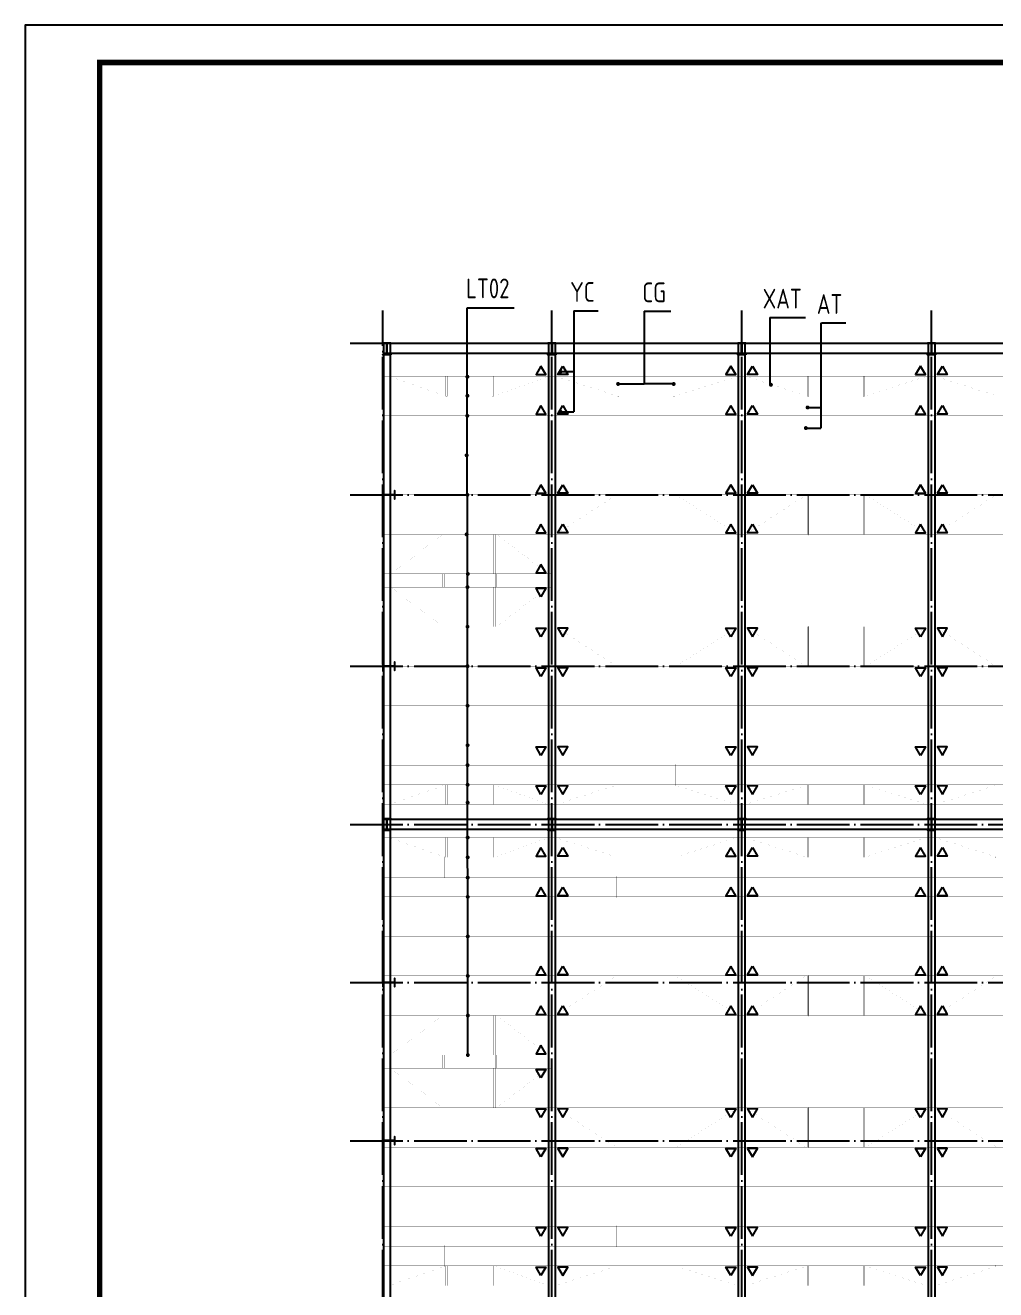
# Model space of a CAD drawing. Extents: x -33967 to 1773478, y -1022458 to -784650.
# Drawn here: x 1143760 to 1180574, y -986426 to -938458 of the extents above; entities that cross this region are included whole.
import ezdxf
from ezdxf.enums import TextEntityAlignment as Align

# ---------------------------------------------------------------- set-up
doc = ezdxf.new("R2010")
doc.units = 0
doc.header["$LTSCALE"] = 1000
doc.header["$MEASUREMENT"] = 0
doc.linetypes.add('DOTE', pattern=[2.42, 2, -0.2, 0.02, -0.2])
doc.layers.add('_0', color=7, linetype='Continuous', lineweight=25)
for name, color, linetype in [('AXIS', 3, 'Continuous'), ('DOTE', 1, 'DOTE'), ('GL', 150, 'Continuous'), ('GZ', 50, 'Continuous'), ('LT', 27, 'Continuous'), ('PUB_TITLE', 4, 'Continuous'), ('THIN', 7, 'Continuous')]:
    doc.layers.add(name, color=color, linetype=linetype)
doc.styles.add('TSSD_Norm', font='tssdeng.shx', dxfattribs={"bigfont": 'hztxt.shx'})

# ---------------------------------------------------------------- blocks, each defined once
blk = doc.blocks.new('钢柱2')
at = {"layer": 'GZ'}
blk.add_lwpolyline([(718423, -21049), (718123, -21049), (718123, -21039), (718266, -21039), (718270, -21034), (718270, -20614), (718266, -20609), (718123, -20609), (718123, -20599), (718423, -20599), (718423, -20609), (718280, -20609), (718276, -20614), (718276, -21034), (718280, -21039), (718423, -21039), (718423, -21049)], close=True, dxfattribs=at)
blk = doc.blocks.new('抗风柱2')
at = {"layer": 'GZ'}
blk.add_lwpolyline([(717928, -35162), (717928, -35462), (717938, -35462), (717938, -35319), (717943, -35315), (718363, -35315), (718368, -35319), (718368, -35462), (718378, -35462), (718378, -35162), (718368, -35162), (718368, -35305), (718364, -35309), (717943, -35309), (717938, -35305), (717938, -35162), (717928, -35162)], close=True, dxfattribs=at)

msp = doc.modelspace()

# ---------------------------------------------------------------- linework, layer by layer
at = {"layer": '_0', "color": 1, "const_width": 75}
for points in [[(1164026.3, -951597.6, 1), (1164101.3, -951597.6, 1)], [(1160494.3, -951791.6, 1), (1160569.3, -951791.6, 1)], [(1166211, -952065.5, 1), (1166286, -952065.5, 1)], [(1168394.3, -952065.5, -1), (1168319.3, -952065.5, -1)], [(1172082.2, -952096.1, -1), (1172007.2, -952096.1, -1)], [(1160494.3, -952514.4, 1), (1160569.3, -952514.4, 1)], [(1164026.3, -953120.7, 1), (1164101.3, -953120.7, 1)], [(1173474.5, -952957.1, -1), (1173399.5, -952957.1, -1)], [(1160490.9, -953272, 1), (1160565.9, -953272, 1)], [(1173408.2, -953739.3, -1), (1173333.2, -953739.3, -1)], [(1160465, -954772, 1), (1160540, -954772, 1)], [(1160493.4, -956272, 1), (1160568.4, -956272, 1)], [(1160465, -957772, 1), (1160540, -957772, 1)], [(1160511.1, -959272, 1), (1160586.1, -959272, 1)], [(1160496.3, -959772, 1), (1160571.3, -959772, 1)], [(1160497.6, -961272, 1), (1160572.6, -961272, 1)], [(1160498.8, -962772, 1), (1160573.8, -962772, 1)], [(1160500.1, -964272, 1), (1160575.1, -964272, 1)], [(1160501.3, -965772, 1), (1160576.3, -965772, 1)], [(1160500.1, -966524.4, 1), (1160575.1, -966524.4, 1)], [(1160502.6, -967272, 1), (1160577.6, -967272, 1)], [(1160503.5, -967946.5, 1), (1160578.5, -967946.5, 1)], [(1160504.3, -969272, 1), (1160579.3, -969272, 1)], [(1160505.2, -970022, 1), (1160580.2, -970022, 1)], [(1160505.2, -970791.3, 1), (1160580.2, -970791.3, 1)], [(1160506.1, -971522, 1), (1160581.1, -971522, 1)], [(1160507.3, -973022, 1), (1160582.3, -973022, 1)], [(1160508.6, -974522, 1), (1160583.6, -974522, 1)], [(1160512.5, -976025, 1), (1160587.5, -976025, 1)], [(1160511.1, -977522, 1), (1160586.1, -977522, 1)]]:
    msp.add_lwpolyline(points, format="xyb", close=True, dxfattribs=at)
at = {"layer": 'AXIS', "linetype": 'ByBlock'}
for p, q in [((1160525, -949183.2), (1162305.7, -949183.2)), ((1160548.6, -977523.1), (1160525, -949183.2)), ((1164567.3, -949291.7), (1165490.2, -949291.7)), ((1167237.6, -949308.9), (1168253.9, -949308.9)), ((1172007.2, -949546.8), (1173358.4, -949546.8)), ((1173963.2, -949749.8), (1174886.1, -949749.8))]:
    msp.add_line(p, q, dxfattribs=at)
at = {"layer": 'AXIS'}
for p, q in [((1164567.3, -949291.7), (1164567.3, -953121.8)), ((1167237.6, -949308.9), (1167237.6, -952065.5)), ((1172007.2, -949546.8), (1172007.2, -952096.6)), ((1173945.9, -949750.2), (1173945.9, -953739.7)), ((1164088.8, -951598.7), (1164567.3, -951598.7)), ((1166246, -952066.6), (1167237.6, -952065.5)), ((1168291.8, -952065.9), (1167237.6, -952065.5)), ((1173399.5, -952957.6), (1173945.9, -952957.6)), ((1164088.8, -953121.8), (1164567.3, -953121.8)), ((1173325.4, -953739.7), (1173945.9, -953739.7))]:
    msp.add_line(p, q, dxfattribs=at)
at = {"layer": 'AXIS', "color": 4, "linetype": 'ByBlock', "ltscale": 0.1}
for points in [[(1157358.6, -950913.1), (1157358.6, -950513.1), (1213318.6, -950513.1), (1213318.6, -950913.1), (1157358.6, -950913.1)], [(1157358.6, -968973.2), (1157358.6, -968573.2), (1213318.6, -968573.2), (1213318.6, -968973.2), (1157358.6, -968973.2)]]:
    msp.add_lwpolyline(points, dxfattribs=at)
at = {"layer": 'AXIS', "color": 6, "linetype": 'ByBlock'}
for points in [[(1163323.9, -951387.9), (1163136.7, -951712.1), (1163511.1, -951712.1)], [(1164151.1, -951387.9), (1164338.3, -951712.1), (1163963.9, -951712.1)], [(1170523.9, -951387.9), (1170336.7, -951712.1), (1170711.1, -951712.1)], [(1171351.1, -951387.9), (1171538.3, -951712.1), (1171163.9, -951712.1)], [(1177723.9, -951387.9), (1177536.7, -951712.1), (1177911.1, -951712.1)], [(1178551.1, -951387.9), (1178738.3, -951712.1), (1178363.9, -951712.1)], [(1163323.9, -952887.9), (1163136.7, -953212.1), (1163511.1, -953212.1)], [(1164151.1, -952887.9), (1164338.3, -953212.1), (1163963.9, -953212.1)], [(1170523.9, -952887.9), (1170336.7, -953212.1), (1170711.1, -953212.1)], [(1171351.1, -952887.9), (1171538.3, -953212.1), (1171163.9, -953212.1)], [(1177723.9, -952887.9), (1177536.7, -953212.1), (1177911.1, -953212.1)], [(1178551.1, -952887.9), (1178738.3, -953212.1), (1178363.9, -953212.1)], [(1163323.9, -955887.9), (1163136.7, -956212.1), (1163511.1, -956212.1)], [(1164151.1, -955887.9), (1164338.3, -956212.1), (1163963.9, -956212.1)], [(1170523.9, -955887.9), (1170336.7, -956212.1), (1170711.1, -956212.1)], [(1171351.1, -955887.9), (1171538.3, -956212.1), (1171163.9, -956212.1)], [(1177723.9, -955887.9), (1177536.7, -956212.1), (1177911.1, -956212.1)], [(1178551.1, -955887.9), (1178738.3, -956212.1), (1178363.9, -956212.1)], [(1163323.9, -957387.9), (1163136.7, -957712.1), (1163511.1, -957712.1)], [(1164151.1, -957387.9), (1164338.3, -957712.1), (1163963.9, -957712.1)], [(1170523.9, -957387.9), (1170336.7, -957712.1), (1170711.1, -957712.1)], [(1171351.1, -957387.9), (1171538.3, -957712.1), (1171163.9, -957712.1)], [(1177723.9, -957387.9), (1177536.7, -957712.1), (1177911.1, -957712.1)], [(1178551.1, -957387.9), (1178738.3, -957712.1), (1178363.9, -957712.1)], [(1163323.9, -958911.1), (1163136.7, -959235.3), (1163511.1, -959235.3)], [(1163323.9, -960135.2), (1163136.7, -959811), (1163511.1, -959811)], [(1163323.9, -961658.4), (1163136.7, -961334.2), (1163511.1, -961334.2)], [(1164151.1, -961658.4), (1164338.3, -961334.2), (1163963.9, -961334.2)], [(1170523.9, -961658.4), (1170336.7, -961334.2), (1170711.1, -961334.2)], [(1171351.1, -961658.4), (1171538.3, -961334.2), (1171163.9, -961334.2)], [(1177723.9, -961658.4), (1177536.7, -961334.2), (1177911.1, -961334.2)], [(1178551.1, -961658.4), (1178738.3, -961334.2), (1178363.9, -961334.2)], [(1163323.9, -963158.4), (1163136.7, -962834.2), (1163511.1, -962834.2)], [(1164151.1, -963158.4), (1164338.3, -962834.2), (1163963.9, -962834.2)], [(1170523.9, -963158.4), (1170336.7, -962834.2), (1170711.1, -962834.2)], [(1171351.1, -963158.4), (1171538.3, -962834.2), (1171163.9, -962834.2)], [(1177723.9, -963158.4), (1177536.7, -962834.2), (1177911.1, -962834.2)], [(1178551.1, -963158.4), (1178738.3, -962834.2), (1178363.9, -962834.2)], [(1163323.9, -966158.4), (1163136.7, -965834.2), (1163511.1, -965834.2)], [(1164151.1, -966158.4), (1164338.3, -965834.2), (1163963.9, -965834.2)], [(1170523.9, -966158.4), (1170336.7, -965834.2), (1170711.1, -965834.2)], [(1171351.1, -966158.4), (1171538.3, -965834.2), (1171163.9, -965834.2)], [(1177723.9, -966158.4), (1177536.7, -965834.2), (1177911.1, -965834.2)], [(1178551.1, -966158.4), (1178738.3, -965834.2), (1178363.9, -965834.2)], [(1163323.9, -967641.2), (1163136.7, -967317), (1163511.1, -967317)], [(1164151.1, -967641.2), (1164338.3, -967317), (1163963.9, -967317)], [(1170523.9, -967641.2), (1170336.7, -967317), (1170711.1, -967317)], [(1171351.1, -967641.2), (1171538.3, -967317), (1171163.9, -967317)], [(1177723.9, -967641.2), (1177536.7, -967317), (1177911.1, -967317)], [(1178551.1, -967641.2), (1178738.3, -967317), (1178363.9, -967317)], [(1163323.9, -969655.1), (1163136.7, -969979.3), (1163511.1, -969979.3)], [(1164151.1, -969655.1), (1164338.3, -969979.3), (1163963.9, -969979.3)], [(1170523.9, -969655.1), (1170336.7, -969979.3), (1170711.1, -969979.3)], [(1171351.1, -969655.1), (1171538.3, -969979.3), (1171163.9, -969979.3)], [(1177723.9, -969655.1), (1177536.7, -969979.3), (1177911.1, -969979.3)], [(1178551.1, -969655.1), (1178738.3, -969979.3), (1178363.9, -969979.3)], [(1163323.9, -971155.1), (1163136.7, -971479.3), (1163511.1, -971479.3)], [(1164151.1, -971155.1), (1164338.3, -971479.3), (1163963.9, -971479.3)], [(1170523.9, -971155.1), (1170336.7, -971479.3), (1170711.1, -971479.3)], [(1171351.1, -971155.1), (1171538.3, -971479.3), (1171163.9, -971479.3)], [(1177723.9, -971155.1), (1177536.7, -971479.3), (1177911.1, -971479.3)], [(1178551.1, -971155.1), (1178738.3, -971479.3), (1178363.9, -971479.3)], [(1163323.9, -974155.1), (1163136.7, -974479.3), (1163511.1, -974479.3)], [(1164151.1, -974155.1), (1164338.3, -974479.3), (1163963.9, -974479.3)], [(1170523.9, -974155.1), (1170336.7, -974479.3), (1170711.1, -974479.3)], [(1171351.1, -974155.1), (1171538.3, -974479.3), (1171163.9, -974479.3)], [(1177723.9, -974155.1), (1177536.7, -974479.3), (1177911.1, -974479.3)], [(1178551.1, -974155.1), (1178738.3, -974479.3), (1178363.9, -974479.3)], [(1163323.9, -975655.1), (1163136.7, -975979.3), (1163511.1, -975979.3)], [(1164151.1, -975655.1), (1164338.3, -975979.3), (1163963.9, -975979.3)], [(1170523.9, -975655.1), (1170336.7, -975979.3), (1170711.1, -975979.3)], [(1171351.1, -975655.1), (1171538.3, -975979.3), (1171163.9, -975979.3)], [(1177723.9, -975655.1), (1177536.7, -975979.3), (1177911.1, -975979.3)], [(1178551.1, -975655.1), (1178738.3, -975979.3), (1178363.9, -975979.3)], [(1163323.9, -977155.1), (1163136.7, -977479.3), (1163511.1, -977479.3)], [(1163323.9, -978391.2), (1163136.7, -978067), (1163511.1, -978067)], [(1163323.9, -979891.2), (1163136.7, -979567), (1163511.1, -979567)], [(1164151.1, -979891.2), (1164338.3, -979567), (1163963.9, -979567)], [(1170523.9, -979891.2), (1170336.7, -979567), (1170711.1, -979567)], [(1171351.1, -979891.2), (1171538.3, -979567), (1171163.9, -979567)], [(1177723.9, -979891.2), (1177536.7, -979567), (1177911.1, -979567)], [(1178551.1, -979891.2), (1178738.3, -979567), (1178363.9, -979567)], [(1163323.9, -981391.2), (1163136.7, -981067), (1163511.1, -981067)], [(1164151.1, -981391.2), (1164338.3, -981067), (1163963.9, -981067)], [(1170523.9, -981391.2), (1170336.7, -981067), (1170711.1, -981067)], [(1171351.1, -981391.2), (1171538.3, -981067), (1171163.9, -981067)], [(1177723.9, -981391.2), (1177536.7, -981067), (1177911.1, -981067)], [(1178551.1, -981391.2), (1178738.3, -981067), (1178363.9, -981067)], [(1163323.9, -984391.2), (1163136.7, -984067), (1163511.1, -984067)], [(1164151.1, -984391.2), (1164338.3, -984067), (1163963.9, -984067)], [(1170523.9, -984391.2), (1170336.7, -984067), (1170711.1, -984067)], [(1171351.1, -984391.2), (1171538.3, -984067), (1171163.9, -984067)], [(1177723.9, -984391.2), (1177536.7, -984067), (1177911.1, -984067)], [(1178551.1, -984391.2), (1178738.3, -984067), (1178363.9, -984067)], [(1163323.9, -985891.2), (1163136.7, -985567), (1163511.1, -985567)], [(1164151.1, -985891.2), (1164338.3, -985567), (1163963.9, -985567)], [(1170523.9, -985891.2), (1170336.7, -985567), (1170711.1, -985567)], [(1171351.1, -985891.2), (1171538.3, -985567), (1171163.9, -985567)], [(1177723.9, -985891.2), (1177536.7, -985567), (1177911.1, -985567)], [(1178551.1, -985891.2), (1178738.3, -985567), (1178363.9, -985567)]]:
    msp.add_lwpolyline(points, close=True, dxfattribs=at)
at = {"layer": 'AXIS', "color": 3, "linetype": 'ByBlock', "const_width": 1}
for points in [[(1157636.1, -951743.1), (1157636.1, -951803.1), (1159623.1, -952493.1), (1159623.1, -952553.1)], [(1159743.1, -951743.2), (1159743.1, -951803.2), (1159743.1, -952493.2), (1159743.1, -952553.2)], [(1161501.7, -951743.2), (1161501.7, -951803.2), (1161501.7, -952493.2), (1161501.7, -952553.2)], [(1163541.7, -951743.2), (1163541.7, -951803.2), (1161621.7, -952493.1), (1161621.7, -952553.1)], [(1163967.7, -951743.2), (1163967.7, -951803.2), (1166138.4, -952493.1), (1166138.4, -952553.1)], [(1166258.5, -951743.2), (1166258.5, -951803.2), (1166258.5, -952493.2), (1166258.5, -952553.2)], [(1168368.6, -951743.2), (1168368.6, -951803.2), (1168368.6, -952493.2), (1168368.6, -952553.2)], [(1170671.6, -951743.1), (1170671.6, -951803.1), (1168488.7, -952493.1), (1168488.7, -952553.1)], [(1171167.7, -951743.2), (1171167.7, -951803.2), (1173338.4, -952493.1), (1173338.4, -952553.1)], [(1173458.5, -951743.2), (1173458.5, -951803.2), (1173458.5, -952493.2), (1173458.5, -952553.2)], [(1175568.6, -951743.2), (1175568.6, -951803.2), (1175568.6, -952493.2), (1175568.6, -952553.2)], [(1177871.6, -951743.1), (1177871.6, -951803.1), (1175688.7, -952493.1), (1175688.7, -952553.1)], [(1178367.7, -951743.2), (1178367.7, -951803.2), (1180538.4, -952493.1), (1180538.4, -952553.1)], [(1159683.1, -953303.2), (1159683.1, -953243.2), (1159683.1, -952553.1), (1159683.1, -952493.1)], [(1161561.7, -953303.2), (1161561.7, -953243.2), (1161561.7, -952553.2), (1161561.7, -952493.2)], [(1166198.5, -953303.2), (1166198.5, -953243.2), (1166198.5, -952553.2), (1166198.5, -952493.2)], [(1168428.7, -953303.2), (1168428.7, -953243.2), (1168428.7, -952553.1), (1168428.7, -952493.1)], [(1173398.5, -953303.2), (1173398.5, -953243.2), (1173398.5, -952553.2), (1173398.5, -952493.2)], [(1175628.7, -953303.2), (1175628.7, -953243.2), (1175628.7, -952553.1), (1175628.7, -952493.1)], [(1159628.4, -954803.2), (1159628.4, -954743.2), (1159628.4, -953303.2), (1159628.4, -953243.2)], [(1161627, -954803.2), (1161627, -954743.2), (1161627, -953303.2), (1161627, -953243.2)], [(1166133.2, -954803.2), (1166133.2, -954743.2), (1166133.2, -953303.2), (1166133.2, -953243.2)], [(1168483.4, -954803.2), (1168483.4, -954743.2), (1168483.4, -953303.2), (1168483.4, -953243.2)], [(1173333.2, -954803.2), (1173333.2, -954743.2), (1173333.2, -953303.2), (1173333.2, -953243.2)], [(1175683.4, -954803.2), (1175683.4, -954743.2), (1175683.4, -953303.2), (1175683.4, -953243.2)], [(1180533.2, -954803.2), (1180533.2, -954743.2), (1180533.2, -953303.2), (1180533.2, -953243.2)], [(1159683.1, -956303.1), (1159683.1, -956243.1), (1159683.1, -954773.1), (1159683.1, -954713.1)], [(1161561.7, -956303.1), (1161561.7, -956243.1), (1161561.7, -954773.2), (1161561.7, -954713.2)], [(1166198.5, -956303.2), (1166198.5, -956243.2), (1166198.5, -954773.3), (1166198.5, -954713.3)], [(1168428.7, -956303.2), (1168428.7, -956243.2), (1168428.7, -954773.2), (1168428.7, -954713.2)], [(1173398.5, -956303.2), (1173398.5, -956243.2), (1173398.5, -954773.3), (1173398.5, -954713.3)], [(1175628.7, -956303.2), (1175628.7, -956243.2), (1175628.7, -954773.2), (1175628.7, -954713.2)], [(1159623.4, -957803.2), (1159623.4, -957743.2), (1159623.4, -956303.2), (1159623.4, -956243.2)], [(1161622, -957803.2), (1161622, -957743.2), (1161622, -956303.2), (1161622, -956243.2)], [(1163918.6, -957803.1), (1163918.6, -957743.1), (1166138.7, -956303.1), (1166138.7, -956243.1)], [(1166258.7, -957803.1), (1166258.7, -957743.1), (1166258.7, -956303.1), (1166258.7, -956243.1)], [(1168368.6, -957803.2), (1168368.6, -957743.2), (1168368.6, -956303.1), (1168368.6, -956243.1)], [(1170758.6, -957803.1), (1170758.6, -957743.1), (1168488.7, -956303.2), (1168488.7, -956243.2)], [(1171118.6, -957803.1), (1171118.6, -957743.1), (1173338.7, -956303.1), (1173338.7, -956243.1)], [(1173458.7, -957803.1), (1173458.7, -957743.1), (1173458.7, -956303.1), (1173458.7, -956243.1)], [(1175568.6, -957803.2), (1175568.6, -957743.2), (1175568.6, -956303.1), (1175568.6, -956243.1)], [(1177958.6, -957803.1), (1177958.6, -957743.1), (1175688.7, -956303.2), (1175688.7, -956243.2)], [(1178318.6, -957803.1), (1178318.6, -957743.1), (1180538.7, -956303.1), (1180538.7, -956243.1)], [(1157658.6, -959303.2), (1157658.6, -959243.2), (1159563.1, -957803.1), (1159563.1, -957743.1)], [(1159683.1, -959303.2), (1159683.1, -959243.2), (1159683.1, -957803.1), (1159683.1, -957743.1)], [(1161561.7, -959303.1), (1161561.7, -959243.1), (1161561.7, -957803.1), (1161561.7, -957743.1)], [(1163558.6, -959303.2), (1163558.6, -959243.2), (1161681.7, -957803.1), (1161681.7, -957743.1)], [(1159623.4, -959243.2), (1159623.4, -959303.2), (1159623.4, -959743.1), (1159623.4, -959803.1)], [(1161622, -959243.2), (1161622, -959303.2), (1161622, -959743.1), (1161622, -959803.1)], [(1157658.6, -959743.1), (1157658.6, -959803.1), (1159563.1, -961243.1), (1159563.1, -961303.1)], [(1159683.1, -959743.1), (1159683.1, -959803.1), (1159683.1, -961243.2), (1159683.1, -961303.2)], [(1161561.7, -959743.2), (1161561.7, -959803.2), (1161561.7, -961243.2), (1161561.7, -961303.2)], [(1163558.6, -959743.1), (1163558.6, -959803.1), (1161681.7, -961243.1), (1161681.7, -961303.1)], [(1159623.4, -961243.1), (1159623.4, -961303.1), (1159623.4, -962743.1), (1159623.4, -962803.1)], [(1161622, -961243.1), (1161622, -961303.1), (1161622, -962743.1), (1161622, -962803.1)], [(1163918.6, -961243.1), (1163918.6, -961303.1), (1166138.7, -962743.1), (1166138.7, -962803.1)], [(1166258.7, -961243.2), (1166258.7, -961303.2), (1166258.7, -962743.2), (1166258.7, -962803.2)], [(1168368.6, -961243.1), (1168368.6, -961303.1), (1168368.6, -962743.1), (1168368.6, -962803.1)], [(1170758.6, -961243.1), (1170758.6, -961303.1), (1168488.7, -962743.1), (1168488.7, -962803.1)], [(1171118.6, -961243.1), (1171118.6, -961303.1), (1173338.7, -962743.1), (1173338.7, -962803.1)], [(1173458.7, -961243.2), (1173458.7, -961303.2), (1173458.7, -962743.2), (1173458.7, -962803.2)], [(1175568.6, -961243.1), (1175568.6, -961303.1), (1175568.6, -962743.1), (1175568.6, -962803.1)], [(1177958.6, -961243.1), (1177958.6, -961303.1), (1175688.7, -962743.1), (1175688.7, -962803.1)], [(1178318.6, -961243.1), (1178318.6, -961303.1), (1180538.7, -962743.1), (1180538.7, -962803.1)], [(1159683.1, -962743.1), (1159683.1, -962803.1), (1159683.1, -964273.1), (1159683.1, -964333.1)], [(1161561.7, -962743.1), (1161561.7, -962803.1), (1161561.7, -964273.1), (1161561.7, -964333.1)], [(1166198.5, -962743.1), (1166198.5, -962803.1), (1166198.5, -964273), (1166198.5, -964333)], [(1168428.7, -962743.1), (1168428.7, -962803.1), (1168428.7, -964273.1), (1168428.7, -964333.1)], [(1173398.5, -962743.1), (1173398.5, -962803.1), (1173398.5, -964273), (1173398.5, -964333)], [(1175628.7, -962743.1), (1175628.7, -962803.1), (1175628.7, -964273.1), (1175628.7, -964333.1)], [(1159628.4, -964243.1), (1159628.4, -964303.1), (1159628.4, -965743.1), (1159628.4, -965803.1)], [(1161627, -964243.1), (1161627, -964303.1), (1161627, -965743.1), (1161627, -965803.1)], [(1166133.2, -964243.1), (1166133.2, -964303.1), (1166133.2, -965743.1), (1166133.2, -965803.1)], [(1168483.4, -964243.1), (1168483.4, -964303.1), (1168483.4, -965743.1), (1168483.4, -965803.1)], [(1173333.2, -964243.1), (1173333.2, -964303.1), (1173333.2, -965743.1), (1173333.2, -965803.1)], [(1175683.4, -964243.1), (1175683.4, -964303.1), (1175683.4, -965743.1), (1175683.4, -965803.1)], [(1180533.2, -964243.1), (1180533.2, -964303.1), (1180533.2, -965743.1), (1180533.2, -965803.1)], [(1159743.1, -965743.2), (1159743.1, -965803.2), (1159743.1, -966493.2), (1159743.1, -966553.2)], [(1161490.9, -965743.2), (1161490.9, -965803.2), (1161490.9, -966493.3), (1161490.9, -966553.3)], [(1166258.5, -965743.2), (1166258.5, -965803.2), (1166258.5, -966493.2), (1166258.5, -966553.2)], [(1168379, -965743.2), (1168379, -965803.2), (1168379, -966493.3), (1168379, -966553.3)], [(1173458.5, -965743.2), (1173458.5, -965803.2), (1173458.5, -966493.2), (1173458.5, -966553.2)], [(1175584.6, -965743.2), (1175584.6, -965803.2), (1175584.6, -966493.3), (1175584.6, -966553.3)], [(1159683.1, -966493.1), (1159683.1, -966553.1), (1159683.1, -967243.1), (1159683.1, -967303.1)], [(1161550.9, -966493.1), (1161550.9, -966553.1), (1161550.9, -967243.2), (1161550.9, -967303.2)], [(1166198.5, -966493.1), (1166198.5, -966553.1), (1166198.5, -967243.1), (1166198.5, -967303.1)], [(1168439, -966493.1), (1168439, -966553.1), (1168439, -967243.2), (1168439, -967303.2)], [(1173398.5, -966493.1), (1173398.5, -966553.1), (1173398.5, -967243.1), (1173398.5, -967303.1)], [(1175644.6, -966493.1), (1175644.6, -966553.1), (1175644.6, -967243.2), (1175644.6, -967303.2)], [(1157636.1, -968053.2), (1157636.1, -967993.2), (1159623.1, -967303.2), (1159623.1, -967243.2)], [(1159743.1, -968053.1), (1159743.1, -967993.1), (1159743.1, -967303.1), (1159743.1, -967243.1)], [(1161501.7, -968053.1), (1161501.7, -967993.1), (1161501.7, -967303.1), (1161501.7, -967243.1)], [(1163541.7, -968053.1), (1163541.7, -967993.1), (1161621.7, -967303.2), (1161621.7, -967243.2)], [(1163967.7, -968053.1), (1163967.7, -967993.1), (1166138.4, -967303.2), (1166138.4, -967243.2)], [(1166258.5, -968053.1), (1166258.5, -967993.1), (1166258.5, -967303.1), (1166258.5, -967243.1)], [(1168368.6, -968053.1), (1168368.6, -967993.1), (1168368.6, -967303.1), (1168368.6, -967243.1)], [(1170671.6, -968053.2), (1170671.6, -967993.2), (1168488.7, -967303.2), (1168488.7, -967243.2)], [(1171167.7, -968053.1), (1171167.7, -967993.1), (1173338.4, -967303.2), (1173338.4, -967243.2)], [(1173458.5, -968053.1), (1173458.5, -967993.1), (1173458.5, -967303.1), (1173458.5, -967243.1)], [(1175568.6, -968053.1), (1175568.6, -967993.1), (1175568.6, -967303.1), (1175568.6, -967243.1)], [(1177871.6, -968053.2), (1177871.6, -967993.2), (1175688.7, -967303.2), (1175688.7, -967243.2)], [(1178367.7, -968053.1), (1178367.7, -967993.1), (1180538.4, -967303.2), (1180538.4, -967243.2)], [(1157636.1, -969243.1), (1157636.1, -969303.1), (1159623.1, -969993.1), (1159623.1, -970053.1)], [(1159743.1, -969243.1), (1159743.1, -969303.1), (1159743.1, -969993.2), (1159743.1, -970053.2)], [(1161501.7, -969243.2), (1161501.7, -969303.2), (1161501.7, -969993.2), (1161501.7, -970053.2)], [(1163541.7, -969243.1), (1163541.7, -969303.1), (1161621.7, -969993.1), (1161621.7, -970053.1)], [(1163967.7, -969243.1), (1163967.7, -969303.1), (1166138.4, -969993.1), (1166138.4, -970053.1)], [(1166258.5, -969243.2), (1166258.5, -969303.2), (1166258.5, -969993.2), (1166258.5, -970053.2)], [(1168368.6, -969243.1), (1168368.6, -969303.1), (1168368.6, -969993.2), (1168368.6, -970053.2)], [(1170671.6, -969243.1), (1170671.6, -969303.1), (1168488.7, -969993.1), (1168488.7, -970053.1)], [(1171167.7, -969243.1), (1171167.7, -969303.1), (1173338.4, -969993.1), (1173338.4, -970053.1)], [(1173458.5, -969243.2), (1173458.5, -969303.2), (1173458.5, -969993.2), (1173458.5, -970053.2)], [(1175568.6, -969243.1), (1175568.6, -969303.1), (1175568.6, -969993.2), (1175568.6, -970053.2)], [(1177871.6, -969243.1), (1177871.6, -969303.1), (1175688.7, -969993.1), (1175688.7, -970053.1)], [(1178382.7, -969243.1), (1178382.7, -969303.1), (1180553.4, -969993.1), (1180553.4, -970053.1)], [(1159663.1, -970803.2), (1159663.1, -970743.2), (1159663.1, -970053.2), (1159663.1, -969993.2)], [(1161568.3, -970803.1), (1161568.3, -970743.1), (1161568.3, -970053.1), (1161568.3, -969993.1)], [(1166178.5, -970803.2), (1166178.5, -970743.2), (1166178.5, -970053.2), (1166178.5, -969993.2)], [(1168422.2, -970803.1), (1168422.2, -970743.1), (1168422.2, -970053.1), (1168422.2, -969993.1)], [(1173378.5, -970803.2), (1173378.5, -970743.2), (1173378.5, -970053.2), (1173378.5, -969993.2)], [(1175622.2, -970803.1), (1175622.2, -970743.1), (1175622.2, -970053.1), (1175622.2, -969993.1)], [(1159685.2, -971553.2), (1159685.2, -971493.2), (1159685.2, -970803.2), (1159685.2, -970743.2)], [(1161544.7, -971553.1), (1161544.7, -971493.1), (1161544.7, -970803.1), (1161544.7, -970743.1)], [(1166200.5, -971553.2), (1166200.5, -971493.2), (1166200.5, -970803.2), (1166200.5, -970743.2)], [(1168398.5, -971553.1), (1168398.5, -971493.1), (1168398.5, -970803.1), (1168398.5, -970743.1)], [(1173400.5, -971553.2), (1173400.5, -971493.2), (1173400.5, -970803.2), (1173400.5, -970743.2)], [(1175598.5, -971553.1), (1175598.5, -971493.1), (1175598.5, -970803.1), (1175598.5, -970743.1)], [(1159628.4, -973053.1), (1159628.4, -972993.1), (1159628.4, -971553.2), (1159628.4, -971493.2)], [(1161627, -973053.1), (1161627, -972993.1), (1161627, -971553.2), (1161627, -971493.2)], [(1166133.2, -973053.1), (1166133.2, -972993.1), (1166133.2, -971553.2), (1166133.2, -971493.2)], [(1168483.4, -973053.1), (1168483.4, -972993.1), (1168483.4, -971553.2), (1168483.4, -971493.2)], [(1173333.2, -973053.1), (1173333.2, -972993.1), (1173333.2, -971553.2), (1173333.2, -971493.2)], [(1175683.4, -973053.1), (1175683.4, -972993.1), (1175683.4, -971553.2), (1175683.4, -971493.2)], [(1180548.2, -973053.1), (1180548.2, -972993.1), (1180548.2, -971553.2), (1180548.2, -971493.2)], [(1159683.1, -974553.1), (1159683.1, -974493.1), (1159683.1, -973023.1), (1159683.1, -972963.1)], [(1161561.7, -974553.1), (1161561.7, -974493.1), (1161561.7, -973023.1), (1161561.7, -972963.1)], [(1166198.5, -974553.1), (1166198.5, -974493.1), (1166198.5, -973023.2), (1166198.5, -972963.2)], [(1168428.7, -974553.1), (1168428.7, -974493.1), (1168428.7, -973023.1), (1168428.7, -972963.1)], [(1173398.5, -974553.1), (1173398.5, -974493.1), (1173398.5, -973023.2), (1173398.5, -972963.2)], [(1175628.7, -974553.1), (1175628.7, -974493.1), (1175628.7, -973023.1), (1175628.7, -972963.1)], [(1159623.4, -976053.2), (1159623.4, -975993.2), (1159623.4, -974553.1), (1159623.4, -974493.1)], [(1161622, -976053.2), (1161622, -975993.2), (1161622, -974553.1), (1161622, -974493.1)], [(1163918.6, -976053.1), (1163918.6, -975993.1), (1166138.7, -974553.1), (1166138.7, -974493.1)], [(1166258.7, -976053.1), (1166258.7, -975993.1), (1166258.7, -974553), (1166258.7, -974493)], [(1168368.6, -976053.2), (1168368.6, -975993.2), (1168368.6, -974553.1), (1168368.6, -974493.1)], [(1170758.6, -976053.1), (1170758.6, -975993.1), (1168488.7, -974553.1), (1168488.7, -974493.1)], [(1171118.6, -976053.1), (1171118.6, -975993.1), (1173338.7, -974553.1), (1173338.7, -974493.1)], [(1173458.7, -976053.1), (1173458.7, -975993.1), (1173458.7, -974553), (1173458.7, -974493)], [(1175568.6, -976053.2), (1175568.6, -975993.2), (1175568.6, -974553.1), (1175568.6, -974493.1)], [(1177958.6, -976053.1), (1177958.6, -975993.1), (1175688.7, -974553.1), (1175688.7, -974493.1)], [(1178333.6, -976053.1), (1178333.6, -975993.1), (1180553.7, -974553.1), (1180553.7, -974493.1)], [(1157658.6, -977553.1), (1157658.6, -977493.1), (1159563.1, -976053.1), (1159563.1, -975993.1)], [(1159683.1, -977553.1), (1159683.1, -977493.1), (1159683.1, -976053), (1159683.1, -975993)], [(1161561.7, -977553.1), (1161561.7, -977493.1), (1161561.7, -976053), (1161561.7, -975993)], [(1163558.6, -977553.1), (1163558.6, -977493.1), (1161681.7, -976053.1), (1161681.7, -975993.1)], [(1159623.4, -977493.1), (1159623.4, -977553.1), (1159623.4, -977993.1), (1159623.4, -978053.1)], [(1161622, -977493.1), (1161622, -977553.1), (1161622, -977993.1), (1161622, -978053.1)], [(1157658.6, -977993.2), (1157658.6, -978053.2), (1159563.1, -979493.2), (1159563.1, -979553.2)], [(1159683.1, -977993.2), (1159683.1, -978053.2), (1159683.1, -979493.2), (1159683.1, -979553.2)], [(1161561.7, -977993.2), (1161561.7, -978053.2), (1161561.7, -979493.2), (1161561.7, -979553.2)], [(1163558.6, -977993.2), (1163558.6, -978053.2), (1161681.7, -979493.2), (1161681.7, -979553.2)], [(1159623.4, -979493.1), (1159623.4, -979553.1), (1159623.4, -980993.1), (1159623.4, -981053.1)], [(1161622, -979493.1), (1161622, -979553.1), (1161622, -980993.1), (1161622, -981053.1)], [(1163918.6, -979493.2), (1163918.6, -979553.2), (1166138.7, -980993.2), (1166138.7, -981053.2)], [(1166258.7, -979493.2), (1166258.7, -979553.2), (1166258.7, -980993.2), (1166258.7, -981053.2)], [(1168368.6, -979493.1), (1168368.6, -979553.1), (1168368.6, -980993.2), (1168368.6, -981053.2)], [(1170758.6, -979493.2), (1170758.6, -979553.2), (1168488.7, -980993.1), (1168488.7, -981053.1)], [(1171118.6, -979493.2), (1171118.6, -979553.2), (1173338.7, -980993.2), (1173338.7, -981053.2)], [(1173458.7, -979493.2), (1173458.7, -979553.2), (1173458.7, -980993.2), (1173458.7, -981053.2)], [(1175568.6, -979493.1), (1175568.6, -979553.1), (1175568.6, -980993.2), (1175568.6, -981053.2)], [(1177958.6, -979493.2), (1177958.6, -979553.2), (1175688.7, -980993.1), (1175688.7, -981053.1)], [(1178333.6, -979493.2), (1178333.6, -979553.2), (1180553.7, -980993.2), (1180553.7, -981053.2)], [(1159683.1, -980993.2), (1159683.1, -981053.2), (1159683.1, -982523.2), (1159683.1, -982583.2)], [(1161561.7, -980993.2), (1161561.7, -981053.2), (1161561.7, -982523.1), (1161561.7, -982583.1)], [(1166198.5, -980993.1), (1166198.5, -981053.1), (1166198.5, -982523.1), (1166198.5, -982583.1)], [(1168428.7, -980993.1), (1168428.7, -981053.1), (1168428.7, -982523.1), (1168428.7, -982583.1)], [(1173398.5, -980993.1), (1173398.5, -981053.1), (1173398.5, -982523.1), (1173398.5, -982583.1)], [(1175628.7, -980993.1), (1175628.7, -981053.1), (1175628.7, -982523.1), (1175628.7, -982583.1)], [(1159628.4, -982493.1), (1159628.4, -982553.1), (1159628.4, -983993.1), (1159628.4, -984053.1)], [(1161627, -982493.1), (1161627, -982553.1), (1161627, -983993.1), (1161627, -984053.1)], [(1166133.2, -982493.1), (1166133.2, -982553.1), (1166133.2, -983993.1), (1166133.2, -984053.1)], [(1168483.4, -982493.1), (1168483.4, -982553.1), (1168483.4, -983993.1), (1168483.4, -984053.1)], [(1173333.2, -982493.1), (1173333.2, -982553.1), (1173333.2, -983993.1), (1173333.2, -984053.1)], [(1175683.4, -982493.1), (1175683.4, -982553.1), (1175683.4, -983993.1), (1175683.4, -984053.1)], [(1180548.2, -982493.1), (1180548.2, -982553.1), (1180548.2, -983993.1), (1180548.2, -984053.1)], [(1159685.2, -983993.1), (1159685.2, -984053.1), (1159685.2, -984743.1), (1159685.2, -984803.1)], [(1161544.7, -983993.2), (1161544.7, -984053.2), (1161544.7, -984743.2), (1161544.7, -984803.2)], [(1166200.5, -983993.1), (1166200.5, -984053.1), (1166200.5, -984743.1), (1166200.5, -984803.1)], [(1168398.5, -983993.2), (1168398.5, -984053.2), (1168398.5, -984743.2), (1168398.5, -984803.2)], [(1173400.5, -983993.1), (1173400.5, -984053.1), (1173400.5, -984743.1), (1173400.5, -984803.1)], [(1175598.5, -983993.2), (1175598.5, -984053.2), (1175598.5, -984743.2), (1175598.5, -984803.2)], [(1159663.1, -984743.1), (1159663.1, -984803.1), (1159663.1, -985493.1), (1159663.1, -985553.1)], [(1161568.3, -984743.2), (1161568.3, -984803.2), (1161568.3, -985493.2), (1161568.3, -985553.2)], [(1166178.5, -984743.1), (1166178.5, -984803.1), (1166178.5, -985493.1), (1166178.5, -985553.1)], [(1168422.2, -984743.2), (1168422.2, -984803.2), (1168422.2, -985493.2), (1168422.2, -985553.2)], [(1173378.5, -984743.1), (1173378.5, -984803.1), (1173378.5, -985493.1), (1173378.5, -985553.1)], [(1175622.2, -984743.2), (1175622.2, -984803.2), (1175622.2, -985493.2), (1175622.2, -985553.2)], [(1157636.1, -986303.2), (1157636.1, -986243.2), (1159623.1, -985553.2), (1159623.1, -985493.2)], [(1159743.1, -986303.1), (1159743.1, -986243.1), (1159743.1, -985553.1), (1159743.1, -985493.1)], [(1161501.7, -986303.1), (1161501.7, -986243.1), (1161501.7, -985553.1), (1161501.7, -985493.1)], [(1163541.7, -986303.1), (1163541.7, -986243.1), (1161621.7, -985553.2), (1161621.7, -985493.2)], [(1163967.7, -986303.1), (1163967.7, -986243.1), (1166138.4, -985553.2), (1166138.4, -985493.2)], [(1166258.5, -986303.1), (1166258.5, -986243.1), (1166258.5, -985553.1), (1166258.5, -985493.1)], [(1168368.6, -986303.1), (1168368.6, -986243.1), (1168368.6, -985553.1), (1168368.6, -985493.1)], [(1170671.6, -986303.2), (1170671.6, -986243.2), (1168488.7, -985553.2), (1168488.7, -985493.2)], [(1171167.7, -986303.1), (1171167.7, -986243.1), (1173338.4, -985553.2), (1173338.4, -985493.2)], [(1173458.5, -986303.1), (1173458.5, -986243.1), (1173458.5, -985553.1), (1173458.5, -985493.1)], [(1175568.6, -986303.1), (1175568.6, -986243.1), (1175568.6, -985553.1), (1175568.6, -985493.1)], [(1177871.6, -986303.2), (1177871.6, -986243.2), (1175688.7, -985553.2), (1175688.7, -985493.2)], [(1178382.7, -986303.1), (1178382.7, -986243.1), (1180553.4, -985553.2), (1180553.4, -985493.2)]]:
    msp.add_lwpolyline(points, dxfattribs=at)
at = {"layer": 'AXIS', "color": 6, "linetype": 'ByBlock', "const_width": 10}
for points in [[(1159718.1, -952523.2), (1159768.1, -952523.2), (1159768.1, -951773.1), (1159718.1, -951773.1)], [(1161526.7, -952523.2), (1161476.7, -952523.2), (1161476.7, -951773.2), (1161526.7, -951773.2)], [(1166233.5, -952523.2), (1166283.5, -952523.2), (1166283.5, -951773.2), (1166233.5, -951773.2)], [(1168393.6, -952523.2), (1168343.6, -952523.2), (1168343.6, -951773.1), (1168393.6, -951773.1)], [(1173433.5, -952523.2), (1173483.5, -952523.2), (1173483.5, -951773.2), (1173433.5, -951773.2)], [(1175593.6, -952523.2), (1175543.6, -952523.2), (1175543.6, -951773.1), (1175593.6, -951773.1)], [(1166233.7, -956273.1), (1166283.7, -956273.1), (1166283.7, -957773.1), (1166233.7, -957773.1)], [(1168393.6, -956273.1), (1168343.6, -956273.1), (1168343.6, -957773.2), (1168393.6, -957773.2)], [(1173433.7, -956273.1), (1173483.7, -956273.1), (1173483.7, -957773.1), (1173433.7, -957773.1)], [(1175593.6, -956273.1), (1175543.6, -956273.1), (1175543.6, -957773.2), (1175593.6, -957773.2)], [(1159658.1, -957773.1), (1159708.1, -957773.1), (1159708.1, -959273.2), (1159658.1, -959273.2)], [(1161586.7, -957773.1), (1161536.7, -957773.1), (1161536.7, -959273.1), (1161586.7, -959273.1)], [(1159648.4, -959773.1), (1159598.4, -959773.1), (1159598.4, -959273.1), (1159648.4, -959273.1)], [(1161647, -959773.1), (1161597, -959773.1), (1161597, -959273.1), (1161647, -959273.1)], [(1159658.1, -961273.2), (1159708.1, -961273.2), (1159708.1, -959773.1), (1159658.1, -959773.1)], [(1161586.7, -961273.2), (1161536.7, -961273.2), (1161536.7, -959773.1), (1161586.7, -959773.1)], [(1166233.7, -962773.2), (1166283.7, -962773.2), (1166283.7, -961273.1), (1166233.7, -961273.1)], [(1168393.6, -962773.1), (1168343.6, -962773.1), (1168343.6, -961273.1), (1168393.6, -961273.1)], [(1173433.7, -962773.2), (1173483.7, -962773.2), (1173483.7, -961273.1), (1173433.7, -961273.1)], [(1175593.6, -962773.1), (1175543.6, -962773.1), (1175543.6, -961273.1), (1175593.6, -961273.1)], [(1159718.1, -967273.1), (1159768.1, -967273.1), (1159768.1, -968023.2), (1159718.1, -968023.2)], [(1161526.7, -967273.1), (1161476.7, -967273.1), (1161476.7, -968023.1), (1161526.7, -968023.1)], [(1166233.5, -967273.1), (1166283.5, -967273.1), (1166283.5, -968023.1), (1166233.5, -968023.1)], [(1168393.6, -967273.1), (1168343.6, -967273.1), (1168343.6, -968023.2), (1168393.6, -968023.2)], [(1173433.5, -967273.1), (1173483.5, -967273.1), (1173483.5, -968023.1), (1173433.5, -968023.1)], [(1175593.6, -967273.1), (1175543.6, -967273.1), (1175543.6, -968023.2), (1175593.6, -968023.2)], [(1159718.1, -970023.2), (1159768.1, -970023.2), (1159768.1, -969273.1), (1159718.1, -969273.1)], [(1161526.7, -970023.2), (1161476.7, -970023.2), (1161476.7, -969273.2), (1161526.7, -969273.2)], [(1166233.5, -970023.2), (1166283.5, -970023.2), (1166283.5, -969273.2), (1166233.5, -969273.2)], [(1168393.6, -970023.2), (1168343.6, -970023.2), (1168343.6, -969273.1), (1168393.6, -969273.1)], [(1173433.5, -970023.2), (1173483.5, -970023.2), (1173483.5, -969273.2), (1173433.5, -969273.2)], [(1175593.6, -970023.2), (1175543.6, -970023.2), (1175543.6, -969273.1), (1175593.6, -969273.1)], [(1166233.7, -974523), (1166283.7, -974523), (1166283.7, -976023.1), (1166233.7, -976023.1)], [(1168393.6, -974523.1), (1168343.6, -974523.1), (1168343.6, -976023.2), (1168393.6, -976023.2)], [(1173433.7, -974523), (1173483.7, -974523), (1173483.7, -976023.1), (1173433.7, -976023.1)], [(1175593.6, -974523.1), (1175543.6, -974523.1), (1175543.6, -976023.2), (1175593.6, -976023.2)], [(1159658.1, -976023), (1159708.1, -976023), (1159708.1, -977523.1), (1159658.1, -977523.1)], [(1161586.7, -976023), (1161536.7, -976023), (1161536.7, -977523.1), (1161586.7, -977523.1)], [(1159648.4, -978023.1), (1159598.4, -978023.1), (1159598.4, -977523.1), (1159648.4, -977523.1)], [(1161647, -978023.1), (1161597, -978023.1), (1161597, -977523.1), (1161647, -977523.1)], [(1159658.1, -979523.2), (1159708.1, -979523.2), (1159708.1, -978023.2), (1159658.1, -978023.2)], [(1161586.7, -979523.2), (1161536.7, -979523.2), (1161536.7, -978023.2), (1161586.7, -978023.2)], [(1166233.7, -981023.2), (1166283.7, -981023.2), (1166283.7, -979523.2), (1166233.7, -979523.2)], [(1168393.6, -981023.2), (1168343.6, -981023.2), (1168343.6, -979523.1), (1168393.6, -979523.1)], [(1173433.7, -981023.2), (1173483.7, -981023.2), (1173483.7, -979523.2), (1173433.7, -979523.2)], [(1175593.6, -981023.2), (1175543.6, -981023.2), (1175543.6, -979523.1), (1175593.6, -979523.1)], [(1159718.1, -985523.1), (1159768.1, -985523.1), (1159768.1, -986273.1), (1159718.1, -986273.1)], [(1161526.7, -985523.1), (1161476.7, -985523.1), (1161476.7, -986273.1), (1161526.7, -986273.1)], [(1166233.5, -985523.1), (1166283.5, -985523.1), (1166283.5, -986273.1), (1166233.5, -986273.1)], [(1168393.6, -985523.1), (1168343.6, -985523.1), (1168343.6, -986273.1), (1168393.6, -986273.1)], [(1173433.5, -985523.1), (1173483.5, -985523.1), (1173483.5, -986273.1), (1173433.5, -986273.1)], [(1175593.6, -985523.1), (1175543.6, -985523.1), (1175543.6, -986273.1), (1175593.6, -986273.1)]]:
    msp.add_lwpolyline(points, close=True, dxfattribs=at)
at = {"layer": 'DOTE'}
for p, q in [((1157328.6, -1006273.1), (1157328.6, -949273.1)), ((1163738.6, -1006273.1), (1163738.6, -949273.1)), ((1170938.6, -1006273.1), (1170938.6, -949273.1)), ((1178138.6, -1006273.1), (1178138.6, -949273.1)), ((1156088.6, -950513.1), (1214588.6, -950513.1)), ((1156088.6, -956273.1), (1214588.6, -956273.1)), ((1156088.6, -962773.1), (1214588.6, -962773.1)), ((1156088.6, -968773.1), (1214588.6, -968773.1)), ((1156088.6, -974773.1), (1214588.6, -974773.1)), ((1156088.6, -980773.1), (1214588.6, -980773.1))]:
    msp.add_line(p, q, dxfattribs=at)
at = {"layer": 'GL'}
for points in [[(1157598.6, -950513.1), (1157598.6, -1005033.1), (1157358.6, -1005033.1), (1157358.6, -950513.1)], [(1163858.6, -950513.1), (1163858.6, -1005033.1), (1163618.6, -1005033.1), (1163618.6, -950513.1)], [(1171058.6, -950513.1), (1171058.6, -1005033.2), (1170818.6, -1005033.2), (1170818.6, -950513.1)], [(1178258.6, -950513.1), (1178258.6, -1005033.1), (1178018.6, -1005033.1), (1178018.6, -950513.1)]]:
    msp.add_lwpolyline(points, close=True, dxfattribs=at)
at = {"layer": 'LT', "linetype": 'ByBlock', "const_width": 10}
for points in [[(1157358.6, -951773.1), (1213348.6, -951773.1)], [(1157358.6, -952523.1), (1213348.6, -952523.1)], [(1157358.6, -953273.1), (1213348.6, -953273.1)], [(1157358.6, -954773.1), (1213348.6, -954773.1)], [(1157358.6, -956273.1), (1213348.6, -956273.1)], [(1157358.6, -957773.1), (1213348.6, -957773.1)], [(1157358.6, -959273.1), (1163738.6, -959273.1)], [(1157358.6, -959773.1), (1163738.6, -959773.1)], [(1157358.6, -961273.1), (1213348.6, -961273.1)], [(1157358.6, -962773.1), (1213348.6, -962773.1)], [(1157358.6, -964273.1), (1213348.6, -964273.1)], [(1157358.6, -965773.1), (1213348.6, -965773.1)], [(1157358.6, -966523.1), (1213348.6, -966523.1)], [(1157358.6, -967273.1), (1213348.6, -967273.1)], [(1157358.6, -968023.1), (1213348.6, -968023.1)], [(1157358.6, -969273.2), (1213348.6, -969273.2)], [(1157358.6, -970023.2), (1213348.6, -970023.2)], [(1157358.6, -970773.1), (1213348.6, -970773.1)], [(1157358.6, -971523.1), (1213348.6, -971523.1)], [(1157358.6, -973023.1), (1213348.6, -973023.1)], [(1157358.6, -974523.1), (1213348.6, -974523.1)], [(1157358.6, -976023.1), (1213348.6, -976023.1)], [(1157358.6, -977523.1), (1163738.6, -977523.1)], [(1157358.6, -978023.1), (1163738.6, -978023.1)], [(1157358.6, -979523.1), (1213348.6, -979523.1)], [(1157358.6, -981023.1), (1213348.6, -981023.1)], [(1157358.6, -982523.1), (1213348.6, -982523.1)], [(1157358.6, -984023.1), (1213348.6, -984023.1)], [(1157358.6, -984773.1), (1213348.6, -984773.1)], [(1157358.6, -985523.1), (1213348.6, -985523.1)], [(1157358.6, -986273.1), (1213348.6, -986273.1)]]:
    msp.add_lwpolyline(points, dxfattribs=at)
at = {"layer": 'PUB_TITLE'}
msp.add_lwpolyline([(1143760.5, -1022458.4), (1262560.5, -1022458.4), (1262560.5, -938458.4), (1143760.5, -938458.4)], close=True, dxfattribs=at)
at = {"layer": 'PUB_TITLE', "const_width": 212.1}
msp.add_lwpolyline([(1146580.8, -1021044.2), (1146580.8, -939872.6), (1260560.5, -939872.6), (1260560.5, -1021044.2)], close=True, dxfattribs=at)

# ---------------------------------------------------------------- block references
for name, p in [('钢柱2', (439205.5, -929913.8)), ('钢柱2', (445465.5, -929913.8)), ('钢柱2', (452665.5, -929913.8)), ('钢柱2', (459865.5, -929913.8)), ('抗风柱2', (439400.5, -920961.4)), ('抗风柱2', (439400.5, -927461.4)), ('钢柱2', (439205.5, -947949.1)), ('钢柱2', (445465.5, -947949.1)), ('钢柱2', (452665.5, -947949.1)), ('钢柱2', (459865.5, -947949.1)), ('抗风柱2', (439400.5, -939461.4)), ('抗风柱2', (439400.5, -945461.4))]:
    msp.add_blockref(name, p)

# ---------------------------------------------------------------- texts
at = {"layer": 'THIN', "style": 'TSSD_Norm', "width": 0.8}
for s, p in [('LT02', (1162128.1, -949039.4)), ('YC', (1165359.3, -949173.9)), ('CG', (1168065.7, -949191.1)), ('XAT', (1173215.3, -949429.1)), ('AT', (1174755.2, -949632.1))]:
    msp.add_text(s, height=750, dxfattribs=at).set_placement(p, align=Align.BOTTOM_RIGHT)

doc.saveas('drawing.dxf')
